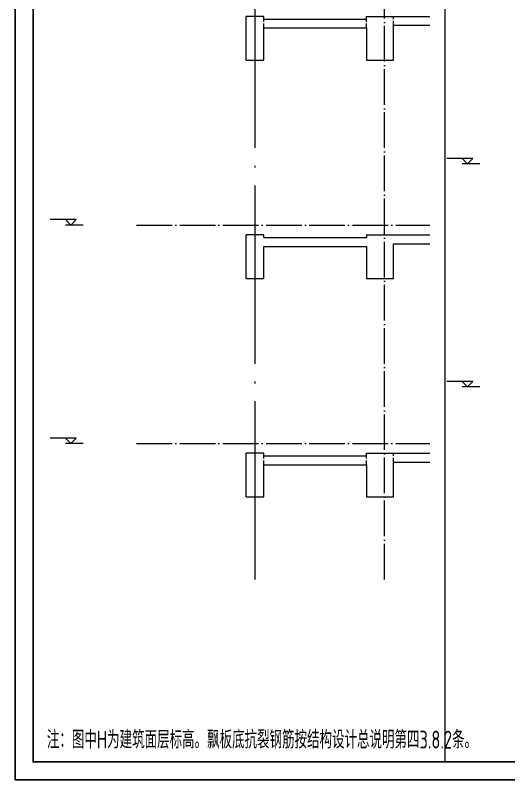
# Model space of a CAD drawing. Extents: x -129922 to 1190196, y -520662 to 139923.
# Drawn here: x 50947 to 56476, y -297742 to -289168 of the extents above; entities that cross this region are included whole.
import ezdxf
from ezdxf.enums import TextEntityAlignment as Align

# ---------------------------------------------------------------- set-up
doc = ezdxf.new("R2010")
doc.units = 0
doc.header["$LTSCALE"] = 1000
doc.header["$MEASUREMENT"] = 0
doc.linetypes.add('DASH', pattern=[0.35, 0.25, -0.1])
doc.linetypes.add('DOTE', pattern=[2.42, 2, -0.2, 0.02, -0.2])
for name, color, linetype, lineweight in [('S-大样-HATCH', 251, 'Continuous', 9), ('S-大样-实线', 2, 'Continuous', 20), ('S-大样-标高', 3, 'Continuous', 20), ('S-大样-虚线', 4, 'DASH', 20), ('S-轴网-轴线', 1, 'DOTE', 9), ('S-通用-TEXT', 7, 'Continuous', 20)]:
    doc.layers.add(name, color=color, linetype=linetype, lineweight=lineweight)
doc.layers.add('Y-云图图框', color=7, linetype='Continuous')
doc.styles.add('_YT_Name', font='', dxfattribs={"width": 0.8})
doc.styles.add('_YT_Sign_Text', font='ros.shx', dxfattribs={"width": 0.8, "bigfont": 'hztxt.shx'})
doc.styles.get("Standard").update_dxf_attribs({"font": 'gbenor.shx', "bigfont": 'gbcbig.shx'})
doc.styles.add('TSSD_Rein', font='tssdeng.shx', dxfattribs={"width": 0.7, "bigfont": 'hztxt.shx'})
doc.styles.get('_YT_Name').set_extended_font_data('SimHei')

# ---------------------------------------------------------------- blocks, each defined once
blk = doc.blocks.new('ECMCTK_A1_竖_单行图名--0')
at = {"color": 4}
blk.add_lwpolyline([(0, 0), (594, 0), (594, 841), (0, 841)], close=True, dxfattribs=at)
at = {"const_width": 1}
blk.add_lwpolyline([(10, 10), (584, 10), (584, 816), (10, 816)], close=True, dxfattribs=at)
at = {"color": 80, "flags": 3}
for tag, height, p in [('YTHQINS', 3, (593.31, 817.5)), ('ECMCKEY', 3, (440.09, 590.57)), ('YTTQINS', 3.75, (595.35, 11.88)), ('YTFRAME', 3, (375.97, 4.92)), ('YTBARCODE_T1', 3, (493.74, 4.57))]:
    blk.add_attdef(tag, text='', height=height, dxfattribs=at).set_placement(p, align=Align.MIDDLE_CENTER)
for tag, height, style, width, p in [('证书编号', 4, '_YT_Sign_Text', 0.8, (461.87, 43.81)), ('审查批准号', 4, '_YT_Sign_Text', 0.8, (514.06, 43.81)), ('工程号', 4, '_YT_Sign_Text', 0.5, (557.08, 44.12)), ('设计单位', 6, '_YT_Name', 0.8, (376.75, 38.6)), ('建设单位', 4, '_YT_Sign_Text', 0.8, (487.96, 36.11)), ('阶段', 4, '_YT_Sign_Text', 0.8, (557.08, 35.81)), ('项目号', 4, '_YT_Sign_Text', 0.5, (575.08, 33.72)), ('项目名称', 4, '_YT_Sign_Text', 0.8, (487.96, 28.11)), ('专业', 4, '_YT_Sign_Text', 0.8, (557.08, 27.31)), ('图纸编号', 4, '_YT_Sign_Text', 0.5, (556.93, 19.36)), ('图纸名称', 4.5, '_YT_Name', 0.8, (488.39, 15.06)), ('版本号', 4, '_YT_Sign_Text', 0.8, (575.08, 13)), ('出图比例', 4.2, '_YT_Sign_Text', 0.8, (434.82, 11.78)), ('日期', 4, '_YT_Sign_Text', 0.5, (556.88, 12.13))]:
    blk.add_attdef(tag, text='', height=height, dxfattribs=dict(style=style, width=width)).set_placement(p, align=Align.CENTER)
at = {"style": '_YT_Sign_Text', "width": 0.8, "flags": 3}
for tag, p, height in [('[审定人]', (343.95, 27.81), 4.1), ('{审定人}', (358.87, 26.45), 6.24), ('[校对人]', (395.23, 27.82), 4.1), ('{校对人}', (411.35, 26.53), 6.24), ('[审核人]', (344.01, 19.76), 4.1), ('{审核人}', (359.98, 18.44), 6.24), ('[设计人]', (395.47, 20.21), 4.1), ('{设计人}', (411.48, 18.54), 6.24), ('{项目负责人}', (361.28, 10.72), 6.24), ('{专业负责人}', (411.58, 10.36), 6.24), ('[项目负责人]', (343.78, 12.01), 4.1), ('[专业负责人]', (395.74, 11.77), 4.1)]:
    blk.add_attdef(tag, p, '', height=height, dxfattribs=at)
at = {"color": 80, "flags": 3}
for tag, p in [('YTBZSIT', (10, 10)), ('EXT_TK_LEFT', (10, 10)), ('YTQRCODE', (304.56, 12.07))]:
    blk.add_attdef(tag, p, '', height=3, dxfattribs=at)
blk = doc.blocks.new('erqewr32432')
at = {"layer": 'S-大样-实线', "ltscale": 0.5}
for p, q in [((739863.3, 831976.5), (739863.3, 832466.5)), ((740063.3, 832466.5), (739863.3, 832466.5)), ((740063.3, 832436.5), (740063.3, 832466.5)), ((741213.3, 832466.5), (741923.2, 832466.5)), ((741213.3, 832436.5), (741213.3, 832466.5)), ((740063.3, 832436.5), (741213.3, 832436.5)), ((741513.3, 832366.5), (741923.2, 832366.5)), ((740063.3, 832336.5), (741213.3, 832336.5)), ((740063.3, 831976.5), (740063.3, 832336.5)), ((739863.3, 831976.5), (740063.3, 831976.5))]:
    blk.add_line(p, q, dxfattribs=at)
blk.add_lwpolyline([(741213.3, 832336.5), (741213.3, 831976.5), (741513.3, 831976.5), (741513.3, 832366.5)], dxfattribs=at)
at = {"layer": 'S-大样-虚线', "ltscale": 0.2}
for points in [[(741513.3, 832366.5), (741513.3, 832466.5)], [(740063.3, 832336.5), (740063.3, 832436.5)], [(741213.3, 832336.5), (741213.3, 832436.5)]]:
    blk.add_lwpolyline(points, dxfattribs=at)

msp = doc.modelspace()

# ---------------------------------------------------------------- linework, layer by layer
at = {"layer": 'S-大样-HATCH', "ltscale": 0.5}
msp.add_line((55759.3, -281421.8), (55759.3, -297542.2), dxfattribs=at)
at = {"layer": 'S-大样-实线', "ltscale": 0.5}
for p, q in [((53733.7, -291630.6), (53533.7, -291630.6)), ((53533.7, -292120.6), (53533.7, -291630.6)), ((53733.7, -291660.6), (53733.7, -291630.6)), ((53733.7, -291660.6), (54883.7, -291660.6)), ((54883.7, -291630.6), (54883.7, -291660.6)), ((54883.7, -291630.6), (55593.6, -291630.6)), ((53733.7, -292120.6), (53733.7, -291760.6)), ((53733.7, -291760.6), (54883.7, -291760.6)), ((55183.7, -291730.6), (55593.6, -291730.6)), ((53533.7, -292120.6), (53733.7, -292120.6))]:
    msp.add_line(p, q, dxfattribs=at)
msp.add_lwpolyline([(54883.7, -291760.6), (54883.7, -292120.6), (55183.7, -292120.6), (55183.7, -291730.6)], dxfattribs=at)
at = {"layer": 'S-大样-标高'}
for p, q in [((56073.7, -290774.5), (55781.5, -290774.5)), ((56013.7, -290834.5), (55953.7, -290774.5)), ((56013.7, -290834.5), (56073.7, -290774.5)), ((56153.7, -290834.5), (55953.7, -290834.5)), ((51629.3, -291460.6), (51337.1, -291460.6)), ((51569.3, -291520.6), (51509.3, -291460.6)), ((51569.3, -291520.6), (51629.3, -291460.6)), ((51709.3, -291520.6), (51509.3, -291520.6)), ((56073.7, -293274.5), (55781.5, -293274.5)), ((56013.7, -293334.5), (55953.7, -293274.5)), ((56013.7, -293334.5), (56073.7, -293274.5)), ((56153.7, -293334.5), (55953.7, -293334.5)), ((51629.3, -293910.6), (51337.1, -293910.6)), ((51569.3, -293970.6), (51509.3, -293910.6)), ((51569.3, -293970.6), (51629.3, -293910.6)), ((51709.3, -293970.6), (51509.3, -293970.6))]:
    msp.add_line(p, q, dxfattribs=at)
at = {"layer": 'S-轴网-轴线', "ltscale": 0.2}
for p, q in [((55083.7, -295496.1), (55083.7, -281609.9)), ((52305.4, -291520.6), (55593.6, -291520.6)), ((52305.4, -293970.6), (55593.6, -293970.6))]:
    msp.add_line(p, q, dxfattribs=at)
at = {"layer": 'S-轴网-轴线'}
msp.add_lwpolyline([(53633.7, -295496.6), (53633.7, -281837.4)], dxfattribs=at)

# ---------------------------------------------------------------- block references
for p in [(-686329.6, -1121647.1), (-686329.6, -1126547.1)]:
    msp.add_blockref('erqewr32432', p)
at = {"layer": 'Y-云图图框', "xscale": 20, "yscale": 20, "zscale": 20}
msp.add_blockref('ECMCTK_A1_竖_单行图名--0', (50947.3, -297742.2), dxfattribs=at)

# ---------------------------------------------------------------- texts
at = {"layer": 'S-通用-TEXT', "style": 'TSSD_Rein', "width": 0.7}
msp.add_text('注：图中H为建筑面层标高。飘板底抗裂钢筋按结构设计总说明第四3.8.2条。 ', height=200, dxfattribs=at).set_placement((51300.5, -297392.4))

doc.saveas('drawing.dxf')
